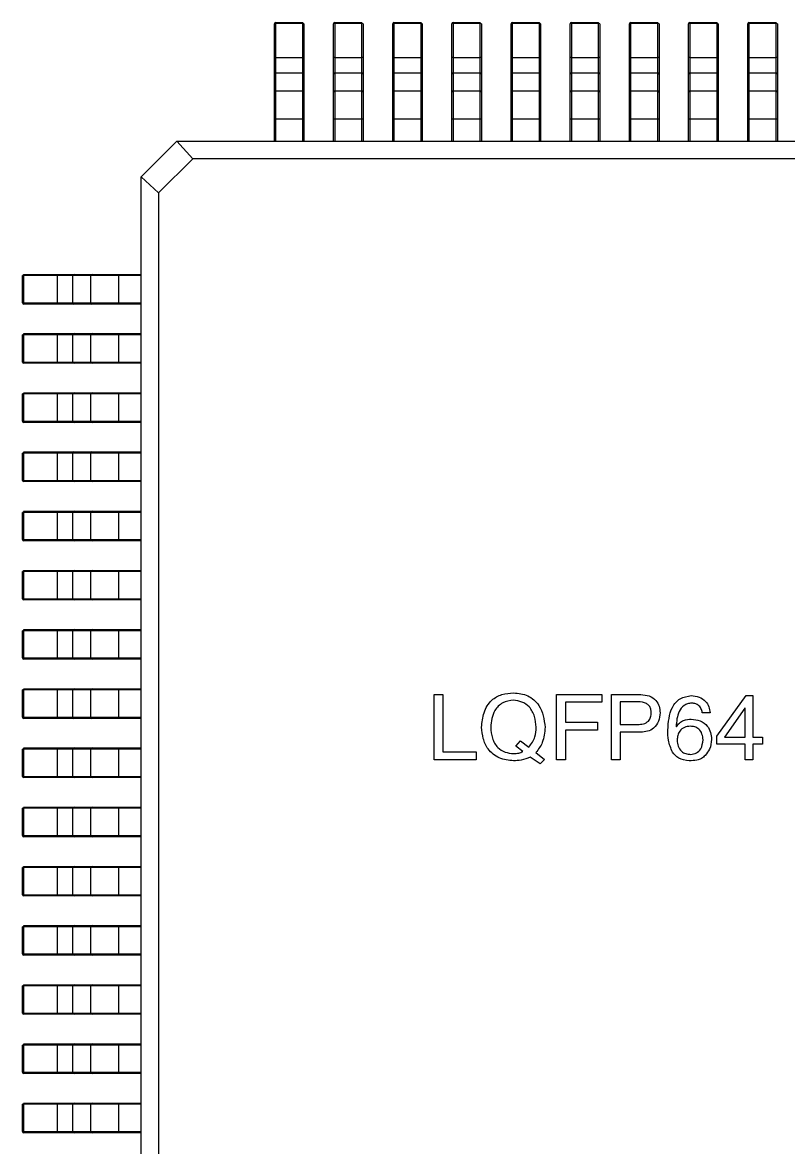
# Model space of a CAD drawing. Header units: millimetres. Extents: x 46.9 to 121.6, y 35.9 to 78.2.
# Drawn here: x 85.13 to 91.6, y 45.14 to 54.64 of the extents above; entities that cross this region are included whole.
import ezdxf

# ---------------------------------------------------------------- set-up
doc = ezdxf.new("R2010")
doc.units = ezdxf.units.MM

msp = doc.modelspace()

# ---------------------------------------------------------------- linework, layer by layer
at = {"color": 7, "linetype": 'Continuous', "lineweight": 25}
for p, q in [((87.2702, 54.6438), (87.2702, 53.641)), ((87.2702, 54.6438), (87.5002, 54.6438)), ((87.5002, 53.641), (87.5002, 54.6438)), ((87.7702, 54.6438), (87.7702, 53.641)), ((87.7702, 54.6438), (88.0002, 54.6438)), ((88.0002, 53.641), (88.0002, 54.6438)), ((88.2702, 54.6438), (88.2702, 53.641)), ((88.2702, 54.6438), (88.5002, 54.6438)), ((88.5002, 53.641), (88.5002, 54.6438)), ((88.7702, 54.6438), (88.7702, 53.641)), ((88.7702, 54.6438), (89.0002, 54.6438)), ((89.0002, 53.641), (89.0002, 54.6438)), ((89.2702, 54.6438), (89.2702, 53.641)), ((89.2702, 54.6438), (89.5002, 54.6438)), ((89.5002, 53.641), (89.5002, 54.6438)), ((89.7702, 54.6438), (89.7702, 53.641)), ((89.7702, 54.6438), (90.0002, 54.6438)), ((90.0002, 53.641), (90.0002, 54.6438)), ((90.2702, 54.6438), (90.2702, 53.641)), ((90.2702, 54.6438), (90.5002, 54.6438)), ((90.5002, 53.641), (90.5002, 54.6438)), ((90.7702, 54.6438), (90.7702, 53.641)), ((90.7702, 54.6438), (91.0002, 54.6438)), ((91.0002, 53.641), (91.0002, 54.6438)), ((91.2702, 54.6438), (91.2702, 53.641)), ((91.2702, 54.6438), (91.5002, 54.6438)), ((91.5002, 53.641), (91.5002, 54.6438)), ((87.2602, 53.641), (87.2602, 54.6338)), ((87.5002, 54.6345), (87.2702, 54.6345)), ((87.5102, 54.6338), (87.5102, 53.641)), ((87.7602, 53.641), (87.7602, 54.6338)), ((88.0002, 54.6345), (87.7702, 54.6345)), ((88.0102, 54.6338), (88.0102, 53.641)), ((88.2602, 53.641), (88.2602, 54.6338)), ((88.5002, 54.6345), (88.2702, 54.6345)), ((88.5102, 54.6338), (88.5102, 53.641)), ((88.7602, 53.641), (88.7602, 54.6338)), ((89.0002, 54.6345), (88.7702, 54.6345)), ((89.0102, 54.6338), (89.0102, 53.641)), ((89.2602, 53.641), (89.2602, 54.6338)), ((89.5002, 54.6345), (89.2702, 54.6345)), ((89.5102, 54.6338), (89.5102, 53.641)), ((89.7602, 53.641), (89.7602, 54.6338)), ((90.0002, 54.6345), (89.7702, 54.6345)), ((90.0102, 54.6338), (90.0102, 53.641)), ((90.2602, 53.641), (90.2602, 54.6338)), ((90.5002, 54.6345), (90.2702, 54.6345)), ((90.5102, 54.6338), (90.5102, 53.641)), ((90.7602, 53.641), (90.7602, 54.6338)), ((91.0002, 54.6345), (90.7702, 54.6345)), ((91.0102, 54.6338), (91.0102, 53.641)), ((91.2602, 53.641), (91.2602, 54.6338)), ((91.5002, 54.6345), (91.2702, 54.6345)), ((91.5102, 54.6338), (91.5102, 53.641)), ((87.2702, 54.348), (87.5002, 54.348)), ((87.7702, 54.348), (88.0002, 54.348)), ((88.2702, 54.348), (88.5002, 54.348)), ((88.7702, 54.348), (89.0002, 54.348)), ((89.2702, 54.348), (89.5002, 54.348)), ((89.7702, 54.348), (90.0002, 54.348)), ((90.2702, 54.348), (90.5002, 54.348)), ((90.7702, 54.348), (91.0002, 54.348)), ((91.2702, 54.348), (91.5002, 54.348)), ((87.2702, 54.2175), (87.5002, 54.2175)), ((87.7702, 54.2175), (88.0002, 54.2175)), ((88.2702, 54.2175), (88.5002, 54.2175)), ((88.7702, 54.2175), (89.0002, 54.2175)), ((89.2702, 54.2175), (89.5002, 54.2175)), ((89.7702, 54.2175), (90.0002, 54.2175)), ((90.2702, 54.2175), (90.5002, 54.2175)), ((90.7702, 54.2175), (91.0002, 54.2175)), ((91.2702, 54.2175), (91.5002, 54.2175)), ((87.2702, 54.0659), (87.5002, 54.0659)), ((87.7702, 54.0659), (88.0002, 54.0659)), ((88.2702, 54.0659), (88.5002, 54.0659)), ((88.7702, 54.0659), (89.0002, 54.0659)), ((89.2702, 54.0659), (89.5002, 54.0659)), ((89.7702, 54.0659), (90.0002, 54.0659)), ((90.2702, 54.0659), (90.5002, 54.0659)), ((90.7702, 54.0659), (91.0002, 54.0659)), ((91.2702, 54.0659), (91.5002, 54.0659)), ((87.2602, 53.831), (87.5102, 53.831)), ((87.7602, 53.831), (88.0102, 53.831)), ((88.2602, 53.831), (88.5102, 53.831)), ((88.7602, 53.831), (89.0102, 53.831)), ((89.2602, 53.831), (89.5102, 53.831)), ((89.7602, 53.831), (90.0102, 53.831)), ((90.2602, 53.831), (90.5102, 53.831)), ((90.7602, 53.831), (91.0102, 53.831)), ((91.2602, 53.831), (91.5102, 53.831)), ((86.1352, 53.341), (86.4352, 53.641)), ((86.571, 53.4936), (86.4352, 53.641)), ((86.4352, 53.641), (95.8352, 53.641)), ((86.571, 53.4936), (86.2826, 53.2053)), ((95.6995, 53.4936), (86.571, 53.4936)), ((86.1352, 43.941), (86.1352, 53.341)), ((86.1352, 53.341), (86.2826, 53.2053)), ((86.2826, 53.2053), (86.2826, 44.0768)), ((86.1352, 52.506), (85.1324, 52.506)), ((85.1324, 52.276), (85.1324, 52.506)), ((85.1417, 52.506), (85.1417, 52.276)), ((85.1424, 52.516), (86.1352, 52.516)), ((85.4283, 52.276), (85.4283, 52.506)), ((85.5587, 52.276), (85.5587, 52.506)), ((85.7104, 52.276), (85.7104, 52.506)), ((85.9453, 52.266), (85.9453, 52.516)), ((85.1324, 52.276), (86.1352, 52.276)), ((86.1352, 52.266), (85.1424, 52.266)), ((86.1352, 52.006), (85.1324, 52.006)), ((85.1324, 51.776), (85.1324, 52.006)), ((85.1417, 52.006), (85.1417, 51.776)), ((85.1424, 52.016), (86.1352, 52.016)), ((85.4283, 51.776), (85.4283, 52.006)), ((85.5587, 51.776), (85.5587, 52.006)), ((85.7104, 51.776), (85.7104, 52.006)), ((85.9453, 51.766), (85.9453, 52.016)), ((85.1324, 51.776), (86.1352, 51.776)), ((86.1352, 51.766), (85.1424, 51.766)), ((86.1352, 51.506), (85.1324, 51.506)), ((85.1324, 51.276), (85.1324, 51.506)), ((85.1417, 51.506), (85.1417, 51.276)), ((85.1424, 51.516), (86.1352, 51.516)), ((85.4283, 51.276), (85.4283, 51.506)), ((85.5587, 51.276), (85.5587, 51.506)), ((85.7104, 51.276), (85.7104, 51.506)), ((85.9453, 51.266), (85.9453, 51.516)), ((85.1324, 51.276), (86.1352, 51.276)), ((86.1352, 51.266), (85.1424, 51.266)), ((86.1352, 51.006), (85.1324, 51.006)), ((85.1324, 50.776), (85.1324, 51.006)), ((85.1417, 51.006), (85.1417, 50.776)), ((85.1424, 51.016), (86.1352, 51.016)), ((85.4283, 50.776), (85.4283, 51.006)), ((85.5587, 50.776), (85.5587, 51.006)), ((85.7104, 50.776), (85.7104, 51.006)), ((85.9453, 50.766), (85.9453, 51.016)), ((85.1324, 50.776), (86.1352, 50.776)), ((86.1352, 50.766), (85.1424, 50.766)), ((86.1352, 50.506), (85.1324, 50.506)), ((85.1324, 50.276), (85.1324, 50.506)), ((85.1417, 50.506), (85.1417, 50.276)), ((85.1424, 50.516), (86.1352, 50.516)), ((85.4283, 50.276), (85.4283, 50.506)), ((85.5587, 50.276), (85.5587, 50.506)), ((85.7104, 50.276), (85.7104, 50.506)), ((85.9453, 50.266), (85.9453, 50.516)), ((85.1324, 50.276), (86.1352, 50.276)), ((86.1352, 50.266), (85.1424, 50.266)), ((86.1352, 50.006), (85.1324, 50.006)), ((85.1324, 49.776), (85.1324, 50.006)), ((85.1417, 50.006), (85.1417, 49.776)), ((85.1424, 50.016), (86.1352, 50.016)), ((85.4283, 49.776), (85.4283, 50.006)), ((85.5587, 49.776), (85.5587, 50.006)), ((85.7104, 49.776), (85.7104, 50.006)), ((85.9453, 49.766), (85.9453, 50.016)), ((85.1324, 49.776), (86.1352, 49.776)), ((86.1352, 49.766), (85.1424, 49.766)), ((85.1424, 49.516), (86.1352, 49.516)), ((85.9453, 49.266), (85.9453, 49.516)), ((86.1352, 49.506), (85.1324, 49.506)), ((85.1324, 49.276), (85.1324, 49.506)), ((85.1417, 49.506), (85.1417, 49.276)), ((85.4283, 49.276), (85.4283, 49.506)), ((85.5587, 49.276), (85.5587, 49.506)), ((85.7104, 49.276), (85.7104, 49.506)), ((85.1324, 49.276), (86.1352, 49.276)), ((86.1352, 49.266), (85.1424, 49.266)), ((86.1352, 49.006), (85.1324, 49.006)), ((85.1324, 48.776), (85.1324, 49.006)), ((85.1417, 49.006), (85.1417, 48.776)), ((85.1424, 49.016), (86.1352, 49.016)), ((85.4283, 48.776), (85.4283, 49.006)), ((85.5587, 48.776), (85.5587, 49.006)), ((85.7104, 48.776), (85.7104, 49.006)), ((85.9453, 48.766), (85.9453, 49.016)), ((88.6099, 48.9668), (88.685, 48.9668)), ((88.6099, 48.4168), (88.6099, 48.9668)), ((88.685, 48.9668), (88.685, 48.483)), ((89.6448, 48.9668), (90.0264, 48.9668)), ((89.6448, 48.4168), (89.6448, 48.9668)), ((90.0264, 48.9668), (90.0264, 48.9037)), ((90.1078, 48.4168), (90.1078, 48.9668)), ((90.1078, 48.9668), (90.3573, 48.9668)), ((91.0001, 48.6152), (91.2466, 48.9578)), ((91.2466, 48.9578), (91.3037, 48.9578)), ((91.3037, 48.9578), (91.3037, 48.6062)), ((89.7199, 48.9037), (89.7199, 48.7324)), ((90.0264, 48.9037), (89.7199, 48.9037)), ((90.183, 48.9067), (90.183, 48.7144)), ((90.3332, 48.9067), (90.183, 48.9067)), ((91.2345, 48.8526), (91.0632, 48.6062)), ((91.2375, 48.8526), (91.2345, 48.8526)), ((91.2375, 48.6062), (91.2375, 48.8526)), ((85.1324, 48.776), (86.1352, 48.776)), ((86.1352, 48.766), (85.1424, 48.766)), ((90.9423, 48.8136), (90.8762, 48.8136)), ((89.7199, 48.7324), (89.9904, 48.7324)), ((89.7199, 48.6663), (89.7199, 48.4168)), ((89.9904, 48.6663), (89.7199, 48.6663)), ((89.9904, 48.7324), (89.9904, 48.6663)), ((90.183, 48.7144), (90.3302, 48.7144)), ((90.6538, 48.6963), (90.6568, 48.6933)), ((89.3018, 48.531), (89.3409, 48.5761)), ((89.3409, 48.5761), (89.41, 48.522)), ((90.183, 48.6483), (90.183, 48.4168)), ((90.3573, 48.6483), (90.183, 48.6483)), ((91.0001, 48.5491), (91.0001, 48.6152)), ((91.0632, 48.6062), (91.2375, 48.6062)), ((91.3037, 48.6062), (91.3848, 48.6062)), ((91.3848, 48.6062), (91.3848, 48.5491)), ((86.1352, 48.506), (85.1324, 48.506)), ((85.1324, 48.276), (85.1324, 48.506)), ((85.1417, 48.506), (85.1417, 48.276)), ((85.1424, 48.516), (86.1352, 48.516)), ((85.4283, 48.276), (85.4283, 48.506)), ((85.5587, 48.276), (85.5587, 48.506)), ((85.7104, 48.276), (85.7104, 48.506)), ((85.9453, 48.266), (85.9453, 48.516)), ((88.685, 48.483), (88.9645, 48.483)), ((88.9645, 48.483), (88.9645, 48.4168)), ((89.3589, 48.486), (89.3018, 48.531)), ((89.4701, 48.4769), (89.5422, 48.4198)), ((91.2375, 48.5491), (91.0001, 48.5491)), ((91.2375, 48.4168), (91.2375, 48.5491)), ((91.3037, 48.5491), (91.3037, 48.4168)), ((91.3848, 48.5491), (91.3037, 48.5491)), ((88.9645, 48.4168), (88.6099, 48.4168)), ((89.5062, 48.3808), (89.422, 48.4379)), ((89.5422, 48.4198), (89.5062, 48.3808)), ((89.7199, 48.4168), (89.6448, 48.4168)), ((90.183, 48.4168), (90.1078, 48.4168)), ((91.3037, 48.4168), (91.2375, 48.4168)), ((85.1324, 48.276), (86.1352, 48.276)), ((86.1352, 48.266), (85.1424, 48.266)), ((86.1352, 48.006), (85.1324, 48.006)), ((85.1324, 47.776), (85.1324, 48.006)), ((85.1417, 48.006), (85.1417, 47.776)), ((85.1424, 48.016), (86.1352, 48.016)), ((85.4283, 47.776), (85.4283, 48.006)), ((85.5587, 47.776), (85.5587, 48.006)), ((85.7104, 47.776), (85.7104, 48.006)), ((85.9453, 47.766), (85.9453, 48.016)), ((85.1324, 47.776), (86.1352, 47.776)), ((86.1352, 47.766), (85.1424, 47.766)), ((85.1424, 47.516), (86.1352, 47.516)), ((85.9453, 47.266), (85.9453, 47.516)), ((86.1352, 47.506), (85.1324, 47.506)), ((85.1324, 47.276), (85.1324, 47.506)), ((85.1417, 47.506), (85.1417, 47.276)), ((85.4283, 47.276), (85.4283, 47.506)), ((85.5587, 47.276), (85.5587, 47.506)), ((85.7104, 47.276), (85.7104, 47.506)), ((85.1324, 47.276), (86.1352, 47.276)), ((86.1352, 47.266), (85.1424, 47.266)), ((86.1352, 47.006), (85.1324, 47.006)), ((85.1324, 46.776), (85.1324, 47.006)), ((85.1417, 47.006), (85.1417, 46.776)), ((85.1424, 47.016), (86.1352, 47.016)), ((85.4283, 46.776), (85.4283, 47.006)), ((85.5587, 46.776), (85.5587, 47.006)), ((85.7104, 46.776), (85.7104, 47.006)), ((85.9453, 46.766), (85.9453, 47.016)), ((85.1324, 46.776), (86.1352, 46.776)), ((86.1352, 46.766), (85.1424, 46.766)), ((86.1352, 46.506), (85.1324, 46.506)), ((85.1324, 46.276), (85.1324, 46.506)), ((85.1417, 46.506), (85.1417, 46.276)), ((85.1424, 46.516), (86.1352, 46.516)), ((85.4283, 46.276), (85.4283, 46.506)), ((85.5587, 46.276), (85.5587, 46.506)), ((85.7104, 46.276), (85.7104, 46.506)), ((85.9453, 46.266), (85.9453, 46.516)), ((85.1324, 46.276), (86.1352, 46.276)), ((86.1352, 46.266), (85.1424, 46.266)), ((86.1352, 46.006), (85.1324, 46.006)), ((85.1324, 45.776), (85.1324, 46.006)), ((85.1417, 46.006), (85.1417, 45.776)), ((85.1424, 46.016), (86.1352, 46.016)), ((85.4283, 45.776), (85.4283, 46.006)), ((85.5587, 45.776), (85.5587, 46.006)), ((85.7104, 45.776), (85.7104, 46.006)), ((85.9453, 45.766), (85.9453, 46.016)), ((85.1324, 45.776), (86.1352, 45.776)), ((86.1352, 45.766), (85.1424, 45.766)), ((86.1352, 45.506), (85.1324, 45.506)), ((85.1324, 45.276), (85.1324, 45.506)), ((85.1417, 45.506), (85.1417, 45.276)), ((85.1424, 45.516), (86.1352, 45.516)), ((85.4283, 45.276), (85.4283, 45.506)), ((85.5587, 45.276), (85.5587, 45.506)), ((85.7104, 45.276), (85.7104, 45.506)), ((85.9453, 45.266), (85.9453, 45.516)), ((85.1324, 45.276), (86.1352, 45.276)), ((86.1352, 45.266), (85.1424, 45.266))]:
    msp.add_line(p, q, dxfattribs=at)
for centre, radius, start, end in [((87.2702, 54.6338), 0.01, 90, 180), ((87.7702, 54.6338), 0.01, 90, 180), ((88.2702, 54.6338), 0.01, 90, 180), ((88.7702, 54.6338), 0.01, 90, 180), ((89.2702, 54.6338), 0.01, 90, 180), ((89.7702, 54.6338), 0.01, 90, 180), ((90.2702, 54.6338), 0.01, 90, 180), ((90.7702, 54.6338), 0.01, 90, 180), ((91.2702, 54.6338), 0.01, 90, 180), ((87.2678, 54.5982), 0.0364, 86.08602, 101.89455), ((87.5027, 54.5982), 0.0364, 78.10545, 93.91398), ((87.7678, 54.5982), 0.0364, 86.08602, 101.89455), ((88.0027, 54.5982), 0.0364, 78.10545, 93.91398), ((88.2678, 54.5982), 0.0364, 86.08602, 101.89455), ((88.5027, 54.5982), 0.0364, 78.10545, 93.91398), ((88.7678, 54.5982), 0.0364, 86.08602, 101.89455), ((89.0027, 54.5982), 0.0364, 78.10545, 93.91398), ((89.2678, 54.5982), 0.0364, 86.08602, 101.89455), ((89.5027, 54.5982), 0.0364, 78.10545, 93.91398), ((89.7678, 54.5982), 0.0364, 86.08602, 101.89455), ((90.0027, 54.5982), 0.0364, 78.10545, 93.91398), ((90.2678, 54.5982), 0.0364, 86.08602, 101.89455), ((90.5027, 54.5982), 0.0364, 78.10545, 93.91398), ((90.7678, 54.5982), 0.0364, 86.08602, 101.89455), ((91.0027, 54.5982), 0.0364, 78.10545, 93.91398), ((91.2678, 54.5982), 0.0364, 86.08602, 101.89455), ((91.5027, 54.5982), 0.0364, 78.10545, 93.91398), ((87.2678, 54.3116), 0.0364, 86.08602, 101.89455), ((87.5027, 54.3116), 0.0364, 78.10545, 93.91398), ((87.7678, 54.3116), 0.0364, 86.08602, 101.89455), ((88.0027, 54.3116), 0.0364, 78.10545, 93.91398), ((88.2678, 54.3116), 0.0364, 86.08602, 101.89455), ((88.5027, 54.3116), 0.0364, 78.10545, 93.91398), ((88.7678, 54.3116), 0.0364, 86.08602, 101.89455), ((89.0027, 54.3116), 0.0364, 78.10545, 93.91398), ((89.2678, 54.3116), 0.0364, 86.08602, 101.89455), ((89.5027, 54.3116), 0.0364, 78.10545, 93.91398), ((89.7678, 54.3116), 0.0364, 86.08602, 101.89455), ((90.0027, 54.3116), 0.0364, 78.10545, 93.91398), ((90.2678, 54.3116), 0.0364, 86.08602, 101.89455), ((90.5027, 54.3116), 0.0364, 78.10545, 93.91398), ((90.7678, 54.3116), 0.0364, 86.08602, 101.89455), ((91.0027, 54.3116), 0.0364, 78.10545, 93.91398), ((91.2678, 54.3116), 0.0364, 86.08602, 101.89455), ((91.5027, 54.3116), 0.0364, 78.10545, 93.91398), ((87.2699, 54.2078), 0.00971, 88.27456, 178.16379), ((87.5005, 54.2078), 0.00971, 1.83621, 91.72544), ((87.7699, 54.2078), 0.00971, 88.27456, 178.16379), ((88.0005, 54.2078), 0.00971, 1.83621, 91.72544), ((88.2699, 54.2078), 0.00971, 88.27456, 178.16379), ((88.5005, 54.2078), 0.00971, 1.83621, 91.72544), ((88.7699, 54.2078), 0.00971, 88.27456, 178.16379), ((89.0005, 54.2078), 0.00971, 1.83621, 91.72544), ((89.2699, 54.2078), 0.00971, 88.27456, 178.16379), ((89.5005, 54.2078), 0.00971, 1.83621, 91.72544), ((89.7699, 54.2078), 0.00971, 88.27456, 178.16379), ((90.0005, 54.2078), 0.00971, 1.83621, 91.72544), ((90.2699, 54.2078), 0.00971, 88.27456, 178.16379), ((90.5005, 54.2078), 0.00971, 1.83621, 91.72544), ((90.7699, 54.2078), 0.00971, 88.27456, 178.16379), ((91.0005, 54.2078), 0.00971, 1.83621, 91.72544), ((91.2699, 54.2078), 0.00971, 88.27456, 178.16379), ((91.5005, 54.2078), 0.00971, 1.83621, 91.72544), ((87.2699, 54.0562), 0.00971, 88.27456, 178.16379), ((87.5005, 54.0562), 0.00971, 1.83621, 91.72544), ((87.7699, 54.0562), 0.00971, 88.27456, 178.16379), ((88.0005, 54.0562), 0.00971, 1.83621, 91.72544), ((88.2699, 54.0562), 0.00971, 88.27456, 178.16379), ((88.5005, 54.0562), 0.00971, 1.83621, 91.72544), ((88.7699, 54.0562), 0.00971, 88.27456, 178.16379), ((89.0005, 54.0562), 0.00971, 1.83621, 91.72544), ((89.2699, 54.0562), 0.00971, 88.27456, 178.16379), ((89.5005, 54.0562), 0.00971, 1.83621, 91.72544), ((89.7699, 54.0562), 0.00971, 88.27456, 178.16379), ((90.0005, 54.0562), 0.00971, 1.83621, 91.72544), ((90.2699, 54.0562), 0.00971, 88.27456, 178.16379), ((90.5005, 54.0562), 0.00971, 1.83621, 91.72544), ((90.7699, 54.0562), 0.00971, 88.27456, 178.16379), ((91.0005, 54.0562), 0.00971, 1.83621, 91.72544), ((91.2699, 54.0562), 0.00971, 88.27456, 178.16379), ((91.5005, 54.0562), 0.00971, 1.83621, 91.72544), ((85.1781, 52.5085), 0.0364, 168.10545, 183.91398), ((85.4646, 52.5085), 0.0364, 168.10545, 183.91398), ((85.5684, 52.5063), 0.00971, 91.83621, 181.72544), ((85.7201, 52.5063), 0.00971, 91.83621, 181.72544), ((85.1424, 52.276), 0.01, 180, 270), ((85.1781, 52.2735), 0.0364, 176.08602, 191.89455), ((85.4646, 52.2735), 0.0364, 176.08602, 191.89455), ((85.5684, 52.2757), 0.00971, 178.27456, 268.16379), ((85.7201, 52.2757), 0.00971, 178.27456, 268.16379), ((85.1781, 52.0085), 0.0364, 168.10545, 183.91398), ((85.4646, 52.0085), 0.0364, 168.10545, 183.91398), ((85.5684, 52.0063), 0.00971, 91.83621, 181.72544), ((85.7201, 52.0063), 0.00971, 91.83621, 181.72544), ((85.1424, 51.776), 0.01, 180, 270), ((85.1781, 51.7735), 0.0364, 176.08602, 191.89455), ((85.4646, 51.7735), 0.0364, 176.08602, 191.89455), ((85.5684, 51.7757), 0.00971, 178.27456, 268.16379), ((85.7201, 51.7757), 0.00971, 178.27456, 268.16379), ((85.1781, 51.5085), 0.0364, 168.10545, 183.91398), ((85.4646, 51.5085), 0.0364, 168.10545, 183.91398), ((85.5684, 51.5063), 0.00971, 91.83621, 181.72544), ((85.7201, 51.5063), 0.00971, 91.83621, 181.72544), ((85.1424, 51.276), 0.01, 180, 270), ((85.1781, 51.2735), 0.0364, 176.08602, 191.89455), ((85.4646, 51.2735), 0.0364, 176.08602, 191.89455), ((85.5684, 51.2757), 0.00971, 178.27456, 268.16379), ((85.7201, 51.2757), 0.00971, 178.27456, 268.16379), ((85.1781, 51.0085), 0.0364, 168.10545, 183.91398), ((85.4646, 51.0085), 0.0364, 168.10545, 183.91398), ((85.5684, 51.0063), 0.00971, 91.83621, 181.72544), ((85.7201, 51.0063), 0.00971, 91.83621, 181.72544), ((85.1424, 50.776), 0.01, 180, 270), ((85.1781, 50.7735), 0.0364, 176.08602, 191.89455), ((85.4646, 50.7735), 0.0364, 176.08602, 191.89455), ((85.5684, 50.7757), 0.00971, 178.27456, 268.16379), ((85.7201, 50.7757), 0.00971, 178.27456, 268.16379), ((85.1781, 50.5085), 0.0364, 168.10545, 183.91398), ((85.4646, 50.5085), 0.0364, 168.10545, 183.91398), ((85.5684, 50.5063), 0.00971, 91.83621, 181.72544), ((85.7201, 50.5063), 0.00971, 91.83621, 181.72544), ((85.1424, 50.276), 0.01, 180, 270), ((85.1781, 50.2735), 0.0364, 176.08602, 191.89455), ((85.4646, 50.2735), 0.0364, 176.08602, 191.89455), ((85.5684, 50.2757), 0.00971, 178.27456, 268.16379), ((85.7201, 50.2757), 0.00971, 178.27456, 268.16379), ((85.1781, 50.0085), 0.0364, 168.10545, 183.91398), ((85.4646, 50.0085), 0.0364, 168.10545, 183.91398), ((85.5684, 50.0063), 0.00971, 91.83621, 181.72544), ((85.7201, 50.0063), 0.00971, 91.83621, 181.72544), ((85.1424, 49.776), 0.01, 180, 270), ((85.1781, 49.7735), 0.0364, 176.08602, 191.89455), ((85.4646, 49.7735), 0.0364, 176.08602, 191.89455), ((85.5684, 49.7757), 0.00971, 178.27456, 268.16379), ((85.7201, 49.7757), 0.00971, 178.27456, 268.16379), ((85.1781, 49.5085), 0.0364, 168.10545, 183.91398), ((85.4646, 49.5085), 0.0364, 168.10545, 183.91398), ((85.5684, 49.5063), 0.00971, 91.83621, 181.72544), ((85.7201, 49.5063), 0.00971, 91.83621, 181.72544), ((85.1424, 49.276), 0.01, 180, 270), ((85.1781, 49.2735), 0.0364, 176.08602, 191.89455), ((85.4646, 49.2735), 0.0364, 176.08602, 191.89455), ((85.5684, 49.2757), 0.00971, 178.27456, 268.16379), ((85.7201, 49.2757), 0.00971, 178.27456, 268.16379), ((85.1781, 49.0085), 0.0364, 168.10545, 183.91398), ((85.4646, 49.0085), 0.0364, 168.10545, 183.91398), ((85.5684, 49.0063), 0.00971, 91.83621, 181.72544), ((85.7201, 49.0063), 0.00971, 91.83621, 181.72544), ((85.1424, 48.776), 0.01, 180, 270), ((85.1781, 48.7735), 0.0364, 176.08602, 191.89455), ((85.4646, 48.7735), 0.0364, 176.08602, 191.89455), ((85.5684, 48.7757), 0.00971, 178.27456, 268.16379), ((85.7201, 48.7757), 0.00971, 178.27456, 268.16379), ((85.1781, 48.5085), 0.0364, 168.10545, 183.91398), ((85.4646, 48.5085), 0.0364, 168.10545, 183.91398), ((85.5684, 48.5063), 0.00971, 91.83621, 181.72544), ((85.7201, 48.5063), 0.00971, 91.83621, 181.72544), ((85.1424, 48.276), 0.01, 180, 270), ((85.1781, 48.2735), 0.0364, 176.08602, 191.89455), ((85.4646, 48.2735), 0.0364, 176.08602, 191.89455), ((85.5684, 48.2757), 0.00971, 178.27456, 268.16379), ((85.7201, 48.2757), 0.00971, 178.27456, 268.16379), ((85.1781, 48.0085), 0.0364, 168.10545, 183.91398), ((85.4646, 48.0085), 0.0364, 168.10545, 183.91398), ((85.5684, 48.0063), 0.00971, 91.83621, 181.72544), ((85.7201, 48.0063), 0.00971, 91.83621, 181.72544), ((85.1424, 47.776), 0.01, 180, 270), ((85.1781, 47.7735), 0.0364, 176.08602, 191.89455), ((85.4646, 47.7735), 0.0364, 176.08602, 191.89455), ((85.5684, 47.7757), 0.00971, 178.27456, 268.16379), ((85.7201, 47.7757), 0.00971, 178.27456, 268.16379), ((85.1781, 47.5085), 0.0364, 168.10545, 183.91398), ((85.4646, 47.5085), 0.0364, 168.10545, 183.91398), ((85.5684, 47.5063), 0.00971, 91.83621, 181.72544), ((85.7201, 47.5063), 0.00971, 91.83621, 181.72544), ((85.1424, 47.276), 0.01, 180, 270), ((85.1781, 47.2735), 0.0364, 176.08602, 191.89455), ((85.4646, 47.2735), 0.0364, 176.08602, 191.89455), ((85.5684, 47.2757), 0.00971, 178.27456, 268.16379), ((85.7201, 47.2757), 0.00971, 178.27456, 268.16379), ((85.1781, 47.0085), 0.0364, 168.10545, 183.91398), ((85.4646, 47.0085), 0.0364, 168.10545, 183.91398), ((85.5684, 47.0063), 0.00971, 91.83621, 181.72544), ((85.7201, 47.0063), 0.00971, 91.83621, 181.72544), ((85.1424, 46.776), 0.01, 180, 270), ((85.1781, 46.7735), 0.0364, 176.08602, 191.89455), ((85.4646, 46.7735), 0.0364, 176.08602, 191.89455), ((85.5684, 46.7757), 0.00971, 178.27456, 268.16379), ((85.7201, 46.7757), 0.00971, 178.27456, 268.16379), ((85.1781, 46.5085), 0.0364, 168.10545, 183.91398), ((85.4646, 46.5085), 0.0364, 168.10545, 183.91398), ((85.5684, 46.5063), 0.00971, 91.83621, 181.72544), ((85.7201, 46.5063), 0.00971, 91.83621, 181.72544), ((85.1424, 46.276), 0.01, 180, 270), ((85.1781, 46.2735), 0.0364, 176.08602, 191.89455), ((85.4646, 46.2735), 0.0364, 176.08602, 191.89455), ((85.5684, 46.2757), 0.00971, 178.27456, 268.16379), ((85.7201, 46.2757), 0.00971, 178.27456, 268.16379), ((85.1781, 46.0085), 0.0364, 168.10545, 183.91398), ((85.4646, 46.0085), 0.0364, 168.10545, 183.91398), ((85.5684, 46.0063), 0.00971, 91.83621, 181.72544), ((85.7201, 46.0063), 0.00971, 91.83621, 181.72544), ((85.1424, 45.776), 0.01, 180, 270), ((85.1781, 45.7735), 0.0364, 176.08602, 191.89455), ((85.4646, 45.7735), 0.0364, 176.08602, 191.89455), ((85.5684, 45.7757), 0.00971, 178.27456, 268.16379), ((85.7201, 45.7757), 0.00971, 178.27456, 268.16379), ((85.1781, 45.5085), 0.0364, 168.10545, 183.91398), ((85.4646, 45.5085), 0.0364, 168.10545, 183.91398), ((85.5684, 45.5063), 0.00971, 91.83621, 181.72544), ((85.7201, 45.5063), 0.00971, 91.83621, 181.72544), ((85.1424, 45.276), 0.01, 180, 270), ((85.1781, 45.2735), 0.0364, 176.08602, 191.89455), ((85.4646, 45.2735), 0.0364, 176.08602, 191.89455), ((85.5684, 45.2757), 0.00971, 178.27456, 268.16379), ((85.7201, 45.2757), 0.00971, 178.27456, 268.16379)]:
    msp.add_arc(centre, radius, start, end, dxfattribs=at)
for points, knots in [([(89.0103, 48.6903), (89.0145, 48.7321), (89.0231, 48.8152), (89.0848, 48.9202), (89.1822, 48.9737), (89.2479, 48.9791), (89.2808, 48.9819)], [0, 0, 0, 0, 0.280853, 0.559628, 0.779347, 1, 1, 1, 1]), ([(89.2808, 48.9819), (89.3224, 48.9773), (89.4053, 48.9682), (89.5244, 48.8642), (89.5392, 48.7563), (89.5482, 48.6903)], [0, 0, 0, 0, 0.281135, 0.560381, 1, 1, 1, 1]), ([(90.3573, 48.9668), (90.3808, 48.9647), (90.4276, 48.9605), (90.4856, 48.9238), (90.5143, 48.8688), (90.5178, 48.832), (90.5196, 48.8136)], [0, 0, 0, 0, 0.280751, 0.559328, 0.779203, 1, 1, 1, 1]), ([(90.5847, 48.6663), (90.5893, 48.7336), (90.595, 48.8178), (90.6492, 48.9012), (90.6998, 48.9457), (90.7498, 48.953), (90.783, 48.9578)], [0, 0, 0, 0, 0.499644, 0.625328, 0.750848, 1, 1, 1, 1]), ([(90.783, 48.9578), (90.8052, 48.9552), (90.8494, 48.95), (90.9037, 48.9155), (90.9337, 48.8653), (90.9395, 48.8308), (90.9423, 48.8136)], [0, 0, 0, 0, 0.280542, 0.559408, 0.779403, 1, 1, 1, 1]), ([(89.2808, 48.9187), (89.2493, 48.9146), (89.1866, 48.9063), (89.102, 48.8216), (89.0936, 48.7402), (89.0884, 48.6903)], [0, 0, 0, 0, 0.280748, 0.559819, 1, 1, 1, 1]), ([(89.4731, 48.6903), (89.47, 48.7213), (89.4637, 48.7831), (89.4223, 48.8627), (89.3538, 48.909), (89.3051, 48.9155), (89.2808, 48.9187)], [0, 0, 0, 0, 0.280882, 0.560067, 0.779616, 1, 1, 1, 1]), ([(90.4444, 48.8136), (90.4438, 48.8238), (90.4426, 48.8444), (90.4287, 48.8728), (90.393, 48.9016), (90.3579, 48.9046), (90.3332, 48.9067)], [0, 0, 0, 0, 0.187424, 0.374199, 0.561028, 1, 1, 1, 1]), ([(90.783, 48.8947), (90.7722, 48.8934), (90.7505, 48.8908), (90.7111, 48.8705), (90.6646, 48.8061), (90.6581, 48.7403), (90.6538, 48.6963)], [0, 0, 0, 0, 0.125456, 0.250769, 0.499842, 1, 1, 1, 1]), ([(90.8762, 48.8136), (90.8732, 48.826), (90.8671, 48.8508), (90.8436, 48.8793), (90.8131, 48.893), (90.7931, 48.8941), (90.783, 48.8947)], [0, 0, 0, 0, 0.280442, 0.559411, 0.779526, 1, 1, 1, 1]), ([(90.3302, 48.7144), (90.3464, 48.7151), (90.3786, 48.7166), (90.4209, 48.7377), (90.4422, 48.7754), (90.4437, 48.8008), (90.4444, 48.8136)], [0, 0, 0, 0, 0.281061, 0.559796, 0.779283, 1, 1, 1, 1]), ([(90.5196, 48.8136), (90.5169, 48.7893), (90.5115, 48.7409), (90.4717, 48.6821), (90.4144, 48.6536), (90.3763, 48.65), (90.3573, 48.6483)], [0, 0, 0, 0, 0.280673, 0.559252, 0.779195, 1, 1, 1, 1]), ([(90.6568, 48.6933), (90.6646, 48.7051), (90.6802, 48.7286), (90.7247, 48.755), (90.7609, 48.7578), (90.783, 48.7595)], [0, 0, 0, 0, 0.280289, 0.560345, 1, 1, 1, 1]), ([(90.783, 48.7595), (90.8083, 48.7562), (90.8586, 48.7496), (90.9194, 48.7076), (90.9489, 48.6477), (90.9525, 48.608), (90.9544, 48.5881)], [0, 0, 0, 0, 0.280617, 0.559274, 0.779238, 1, 1, 1, 1]), ([(89.2808, 48.4078), (89.2396, 48.4121), (89.1576, 48.4207), (89.0637, 48.4963), (89.021, 48.5943), (89.0139, 48.6583), (89.0103, 48.6903)], [0, 0, 0, 0, 0.280263, 0.55858, 0.778975, 1, 1, 1, 1]), ([(89.0884, 48.6903), (89.0911, 48.6596), (89.0966, 48.5982), (89.1388, 48.5195), (89.2082, 48.476), (89.2566, 48.4706), (89.2808, 48.4679)], [0, 0, 0, 0, 0.2808862, 0.5599068, 0.7794948, 1, 1, 1, 1]), ([(89.41, 48.522), (89.4309, 48.5501), (89.4685, 48.6005), (89.4717, 48.6628), (89.4731, 48.6903)], [0, 0, 0, 0, 0.558333, 1, 1, 1, 1]), ([(89.5482, 48.6903), (89.5444, 48.6463), (89.5376, 48.5676), (89.4907, 48.5046), (89.4701, 48.4769)], [0, 0, 0, 0, 0.5600957, 1, 1, 1, 1]), ([(90.6238, 48.4799), (90.6102, 48.5134), (90.586, 48.5734), (90.5851, 48.6378), (90.5847, 48.6663)], [0, 0, 0, 0, 0.558783, 1, 1, 1, 1]), ([(90.774, 48.6993), (90.7569, 48.6977), (90.7229, 48.6945), (90.6839, 48.6629), (90.6668, 48.622), (90.6642, 48.5954), (90.6628, 48.5821)], [0, 0, 0, 0, 0.280297, 0.558545, 0.778963, 1, 1, 1, 1]), ([(90.8822, 48.5851), (90.8805, 48.6016), (90.877, 48.6345), (90.8516, 48.6754), (90.813, 48.6961), (90.787, 48.6983), (90.774, 48.6993)], [0, 0, 0, 0, 0.280784, 0.559454, 0.779294, 1, 1, 1, 1]), ([(90.6628, 48.5821), (90.6646, 48.5647), (90.6682, 48.53), (90.6951, 48.4868), (90.736, 48.4654), (90.7633, 48.4631), (90.777, 48.4619)], [0, 0, 0, 0, 0.280779, 0.559503, 0.779325, 1, 1, 1, 1]), ([(90.777, 48.4619), (90.794, 48.4643), (90.8278, 48.4691), (90.8739, 48.5143), (90.8791, 48.5582), (90.8822, 48.5851)], [0, 0, 0, 0, 0.2807757, 0.5599661, 1, 1, 1, 1]), ([(90.9544, 48.5881), (90.9514, 48.5599), (90.9462, 48.5093), (90.9143, 48.4702), (90.9003, 48.4529)], [0, 0, 0, 0, 0.55918, 1, 1, 1, 1]), ([(89.2808, 48.4679), (89.296, 48.4686), (89.3232, 48.4699), (89.348, 48.4811), (89.3589, 48.486)], [0, 0, 0, 0, 0.560068, 1, 1, 1, 1]), ([(90.765, 48.4078), (90.7335, 48.4119), (90.6772, 48.4192), (90.6401, 48.4614), (90.6238, 48.4799)], [0, 0, 0, 0, 0.5595841, 1, 1, 1, 1]), ([(89.422, 48.4379), (89.3966, 48.4276), (89.3512, 48.4093), (89.3023, 48.4083), (89.2808, 48.4078)], [0, 0, 0, 0, 0.559059, 1, 1, 1, 1]), ([(90.9003, 48.4529), (90.8902, 48.4434), (90.8701, 48.4242), (90.8221, 48.4087), (90.7867, 48.4082), (90.765, 48.4078)], [0, 0, 0, 0, 0.279388, 0.559544, 1, 1, 1, 1])]:
    msp.add_open_spline(points, degree=3, knots=knots, dxfattribs=at)

doc.saveas('drawing.dxf')
